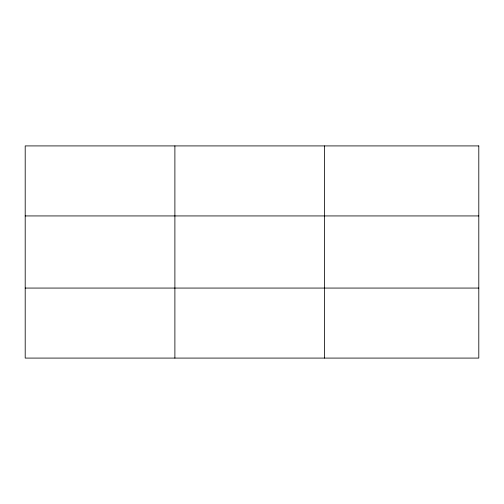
<?xml version="1.0" encoding="UTF-8"?>
<svg xmlns="http://www.w3.org/2000/svg" width="504" height="504" viewBox="0 0 504 504"><rect width="100%" height="100%" fill="white"/><g stroke="black" fill="none" stroke-linecap="round" stroke-linejoin="round"><path stroke-width="0.76" d="M174.888 145.914L174.888 358.086M324.576 145.914L324.576 358.086M25.2 215.933L478.8 215.933M25.2 288.067L478.8 288.067M478.8 145.914L478.8 358.086L25.2 358.086L25.2 145.914L478.8 145.914"/></g></svg>
